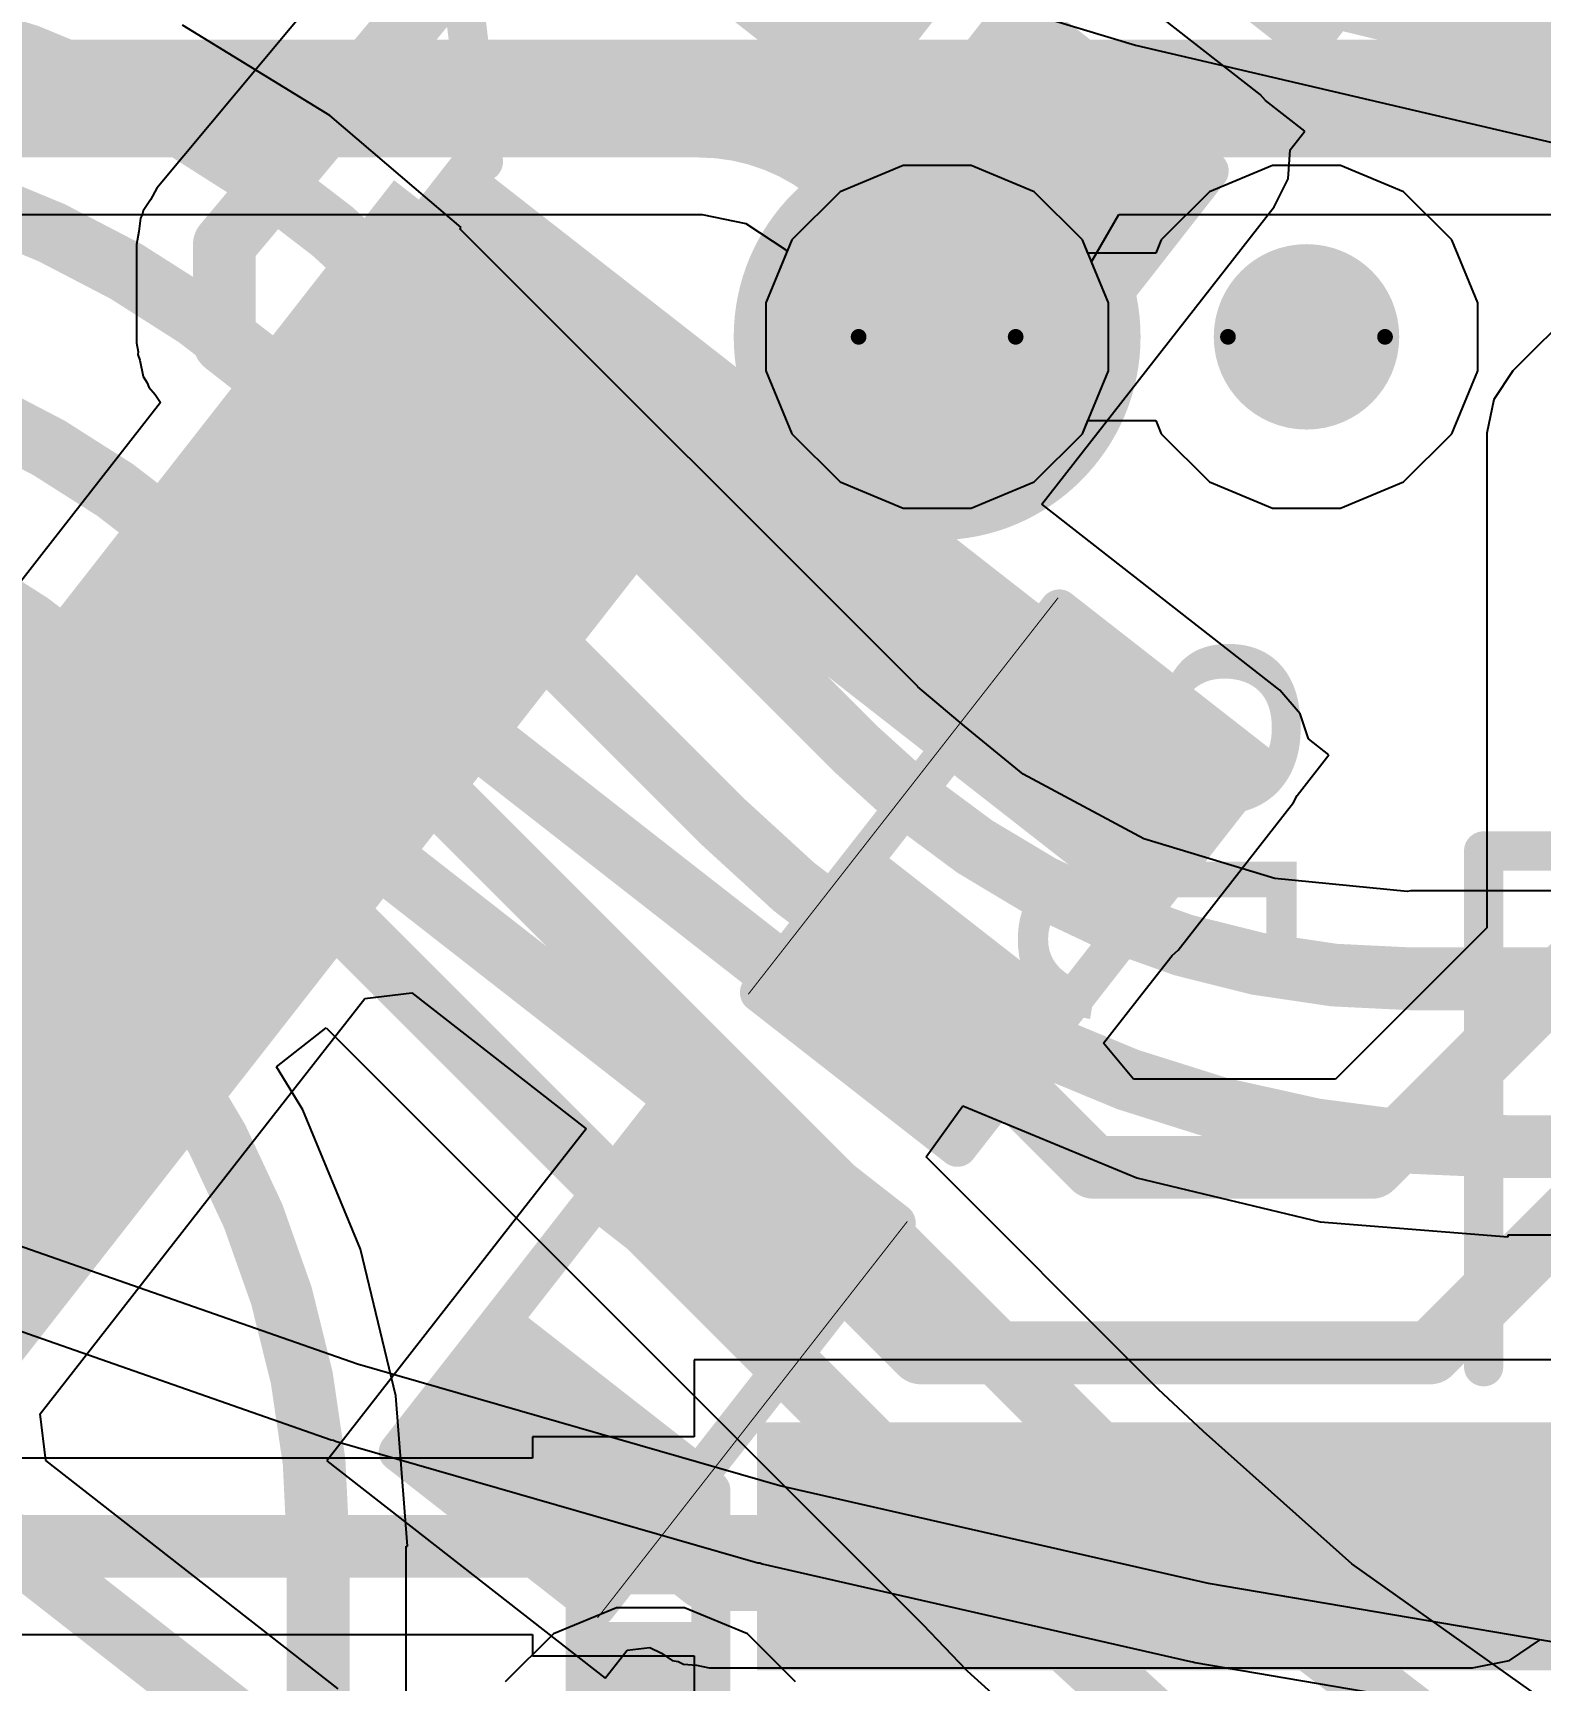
# Model space of a CAD drawing. Header units: inches. Extents: x -30 to 282, y -86 to 78.
# Drawn here: x 1.34 to 6.21, y -70.43 to -65.1 of the extents above; entities that cross this region are included whole.
import ezdxf

# ---------------------------------------------------------------- set-up
doc = ezdxf.new("R2010")
doc.units = ezdxf.units.IN
for name, color, linetype in [('Board Outline', 216, 'Continuous'), ('Bottom Layer', 5, 'Continuous'), ('Bottom Overlay', 54, 'Continuous'), ('Bottom Paste', 16, 'Continuous'), ('Bottom Solder', 6, 'Continuous'), ('Drill Drawing', 1, 'Continuous'), ('GND 01', 76, 'Continuous'), ('GND 02', 16, 'Continuous'), ('PWR', 156, 'Continuous'), ('SIG 01', 90, 'Continuous'), ('Top Layer', 1, 'Continuous'), ('Top Overlay', 2, 'Continuous'), ('Top Paste', 8, 'Continuous'), ('Top Solder', 216, 'Continuous'), ('Via Holes', 16, 'Continuous')]:
    doc.layers.add(name, color=color, linetype=linetype)
doc.styles.add('Arial', font='', dxfattribs={"height": 0.2})
doc.styles.get('Arial').set_extended_font_data('Arial')

# ---------------------------------------------------------------- blocks, each defined once
blk = doc.blocks.new('R___0402_23')
at = {"layer": 'Top Layer'}
for points in [[(-0.6985, -0.31749746), (-0.6985, 0.31750254), (-0.2412999999999999, 0.31750254), (-0.2413, -0.31749746)], [(0.24130254, -0.31750254), (0.24130254, 0.31749746), (0.6985025399999999, 0.31749746), (0.6985025399999999, -0.31750254)]]:
    blk.add_hatch(color=1, dxfattribs=at).paths.add_polyline_path(points)
at = {"layer": 'Top Paste'}
for points in [[(-0.6985, -0.31749746), (-0.6985, 0.31750254), (-0.2412999999999999, 0.31750254), (-0.2413, -0.31749746)], [(0.24130254, -0.31750254), (0.24130254, 0.31749746), (0.6985025399999999, 0.31749746), (0.6985025399999999, -0.31750254)]]:
    blk.add_hatch(color=8, dxfattribs=at).paths.add_polyline_path(points)
at = {"layer": 'Top Solder'}
for points in [[(-0.75350116, -0.3724986199999999), (-0.75350116, 0.3725037), (-0.1862988399999999, 0.3725037), (-0.18629884, -0.3724986199999999)], [(0.18630138, -0.3725037), (0.18630138, 0.3724986199999999), (0.7535037, 0.3724986199999999), (0.7535037, -0.3725037)]]:
    blk.add_hatch(color=216, dxfattribs=at).paths.add_polyline_path(points)
at = {"layer": 'Top Overlay'}
for points, const_width in [([(-0.7874, 0.4063898399999999), (0.78739746, 0.4064)], 0.127), ([(-0.7874, 0.4063898399999999), (-0.78739746, -0.4064)], 0.127), ([(0.78739746, 0.4064), (0.78739746, -0.40639492)], 0.127), ([(-0.78739746, -0.4064), (0.78739746, -0.40639492)], 0.127), ([(-0.81279492, -0.4318), (0.81280508, -0.43180508)], 0.0032258)]:
    blk.add_lwpolyline(points, dxfattribs=dict(at, const_width=const_width))
for points, const_width in [([(-0.8191499999999999, 0.4063898399999999, 1), (-0.7556499999999999, 0.4063898399999999, 1)], 0.0635), ([(-0.8191499999999999, 0.4063898399999999, 1), (-0.7556499999999999, 0.4063898399999999, 1)], 0.0635), ([(0.7556474599999999, 0.4064, 1), (0.8191474599999999, 0.4064, 1)], 0.0635), ([(0.7556474599999999, 0.4064, 1), (0.8191474599999999, 0.4064, 1)], 0.0635), ([(-0.8191474599999999, -0.4064, 1), (-0.7556474599999999, -0.4064, 1)], 0.0635), ([(-0.8191474599999999, -0.4064, 1), (-0.7556474599999999, -0.4064, 1)], 0.0635), ([(0.7556474599999999, -0.40639492, 1), (0.8191474599999999, -0.40639492, 1)], 0.0635), ([(0.7556474599999999, -0.40639492, 1), (0.8191474599999999, -0.40639492, 1)], 0.0635), ([(-0.8136000999999999, -0.4318, 1), (-0.8119897399999999, -0.4318, 1)], 0.0016129), ([(0.8119998999999999, -0.43180508, 1), (0.81361026, -0.43180508, 1)], 0.0016129)]:
    blk.add_lwpolyline(points, format="xyb", close=True, dxfattribs=dict(at, const_width=const_width))
blk = doc.blocks.new('R___0402_24')
at = {"layer": 'Top Layer'}
for points in [[(-0.69849746, -0.3175), (-0.69849746, 0.3175), (-0.24129746, 0.3175), (-0.24129746, -0.3175)], [(0.24129746, -0.3175), (0.24129746, 0.3175), (0.69849746, 0.3175), (0.69849746, -0.3175)]]:
    blk.add_hatch(color=1, dxfattribs=at).paths.add_polyline_path(points)
at = {"layer": 'Top Paste'}
for points in [[(-0.69849746, -0.3175), (-0.69849746, 0.3175), (-0.24129746, 0.3175), (-0.24129746, -0.3175)], [(0.24129746, -0.3175), (0.24129746, 0.3175), (0.69849746, 0.3175), (0.69849746, -0.3175)]]:
    blk.add_hatch(color=8, dxfattribs=at).paths.add_polyline_path(points)
at = {"layer": 'Top Solder'}
for points in [[(-0.7534986199999999, -0.37250116), (-0.7534986199999999, 0.37250116), (-0.1862962999999999, 0.37250116), (-0.1862963, -0.37250116)], [(0.1862962999999999, -0.37250116), (0.1862963, 0.37250116), (0.7534986199999999, 0.37250116), (0.7534986199999999, -0.37250116)]]:
    blk.add_hatch(color=216, dxfattribs=at).paths.add_polyline_path(points)
at = {"layer": 'Top Overlay'}
for points, const_width in [([(0.78739746, 0.4064), (-0.7874, 0.4064)], 0.127), ([(-0.78739746, -0.4064), (-0.7874, 0.4064)], 0.127), ([(0.7874, -0.4064), (0.78739746, 0.4064)], 0.127), ([(0.7874, -0.4064), (-0.78739746, -0.4064)], 0.127), ([(0.8128025399999999, -0.4318), (-0.8128, -0.4318)], 0.0032258)]:
    blk.add_lwpolyline(points, dxfattribs=dict(at, const_width=const_width))
for points, const_width in [([(-0.8191499999999999, 0.4064, 1), (-0.7556499999999999, 0.4064, 1)], 0.0635), ([(-0.8191499999999999, 0.4064, 1), (-0.7556499999999999, 0.4064, 1)], 0.0635), ([(0.7556474599999999, 0.4064, 1), (0.8191474599999999, 0.4064, 1)], 0.0635), ([(0.7556474599999999, 0.4064, 1), (0.8191474599999999, 0.4064, 1)], 0.0635), ([(-0.8191474599999999, -0.4064, 1), (-0.7556474599999999, -0.4064, 1)], 0.0635), ([(-0.8191474599999999, -0.4064, 1), (-0.7556474599999999, -0.4064, 1)], 0.0635), ([(0.7556499999999999, -0.4064, 1), (0.8191499999999999, -0.4064, 1)], 0.0635), ([(0.7556499999999999, -0.4064, 1), (0.8191499999999999, -0.4064, 1)], 0.0635), ([(-0.81360518, -0.4318, 1), (-0.8119948199999999, -0.4318, 1)], 0.0016129), ([(0.81199736, -0.4318, 1), (0.8136077199999999, -0.4318, 1)], 0.0016129)]:
    blk.add_lwpolyline(points, format="xyb", close=True, dxfattribs=dict(at, const_width=const_width))
blk = doc.blocks.new('B6B_ZR_SM4_TF_LF__SN__B_29')
at = {"layer": 'Bottom Layer'}
blk.add_hatch(color=5, dxfattribs=at).paths.add_polyline_path([(3.400056699999999, 3.274948999999999), (4.100055299999999, 3.274948999999999), (4.100055299999999, -0.725043), (3.400056699999999, -0.725043)])
at = {"layer": 'Bottom Paste'}
blk.add_hatch(color=16, dxfattribs=at).paths.add_polyline_path([(3.400056699999999, 3.274948999999999), (4.100055299999999, 3.274948999999999), (4.100055299999999, -0.725043), (3.400056699999999, -0.725043)])
at = {"layer": 'Bottom Solder'}
blk.add_hatch(color=6, dxfattribs=at).paths.add_polyline_path([(3.3492567, 3.325749), (4.1508553, 3.325749), (4.1508553, -0.775843), (3.3492567, -0.775843)])
at = {"layer": 'Bottom Overlay', "const_width": 0.127}
for points in [[(4.3311572, 0.9749281999999999), (6.000013399999999, 0.9749281999999999)], [(6.000013399999999, 0.9749281999999999), (6.000013399999999, 0.1060958)]]:
    blk.add_lwpolyline(points, dxfattribs=at)
at = {"layer": 'Bottom Overlay', "const_width": 0.0635}
for points in [[(4.2994072, 0.9749281999999999, 1), (4.3629072, 0.9749281999999999, 1)], [(5.9682634, 0.9749281999999999, 1), (6.031763399999999, 0.9749281999999999, 1)], [(5.9682634, 0.9749281999999999, 1), (6.031763399999999, 0.9749281999999999, 1)]]:
    blk.add_lwpolyline(points, format="xyb", close=True, dxfattribs=at)
blk = doc.blocks.new('DSN0603_2_B_62')
at = {"layer": 'Bottom Layer'}
for points in [[(-0.30000194, 0.11999976), (-0.10000234, 0.11999976), (-0.10000234, -0.11999976), (-0.30000194, -0.11999976)], [(0.10000234, 0.11999976), (0.30000194, 0.11999976), (0.30000194, -0.11999976), (0.10000234, -0.11999976)]]:
    blk.add_hatch(color=5, dxfattribs=at).paths.add_polyline_path(points)
at = {"layer": 'Bottom Paste'}
for points in [[(-0.30000194, 0.11999976), (-0.10000234, 0.11999976), (-0.10000234, -0.11999976), (-0.30000194, -0.11999976)], [(0.10000234, 0.11999976), (0.30000194, 0.11999976), (0.30000194, -0.11999976), (0.10000234, -0.11999976)]]:
    blk.add_hatch(color=16, dxfattribs=at).paths.add_polyline_path(points)
at = {"layer": 'Bottom Solder'}
for points in [[(-0.3550031, 0.17500092), (-0.04500118, 0.17500092), (-0.04500118, -0.17500092), (-0.3550031, -0.17500092)], [(0.04500118, 0.17500092), (0.3550031, 0.17500092), (0.3550031, -0.17500092), (0.04500118, -0.17500092)]]:
    blk.add_hatch(color=6, dxfattribs=at).paths.add_polyline_path(points)
at = {"layer": 'Bottom Overlay', "const_width": 0.127}
for points in [[(-0.3809999999999999, 0.2032), (0.3809999999999999, 0.2032)], [(-0.3809999999999999, 0.2032), (-0.3809999999999999, -0.2032)], [(0.3809999999999999, 0.2032), (0.3809999999999999, -0.2032)], [(-0.3809999999999999, -0.2032), (0.3809999999999999, -0.2032)]]:
    blk.add_lwpolyline(points, dxfattribs=at)
at = {"layer": 'Bottom Overlay', "const_width": 0.0635}
for points in [[(-0.41275, 0.2032, 1), (-0.34925, 0.2032, 1)], [(-0.41275, 0.2032, 1), (-0.34925, 0.2032, 1)], [(0.34925, 0.2032, 1), (0.41275, 0.2032, 1)], [(0.34925, 0.2032, 1), (0.41275, 0.2032, 1)], [(-0.41275, -0.2032, 1), (-0.34925, -0.2032, 1)], [(-0.41275, -0.2032, 1), (-0.34925, -0.2032, 1)], [(0.34925, -0.2032, 1), (0.41275, -0.2032, 1)], [(0.34925, -0.2032, 1), (0.41275, -0.2032, 1)]]:
    blk.add_lwpolyline(points, format="xyb", close=True, dxfattribs=at)
blk = doc.blocks.new('C___0402_75')
at = {"layer": 'Top Layer'}
for points in [[(-0.69849746, -0.3175), (-0.69849746, 0.3175), (-0.24129746, 0.3175), (-0.24129746, -0.3175)], [(0.24129746, -0.3175), (0.24129746, 0.3175), (0.69849746, 0.3175), (0.69849746, -0.3175)]]:
    blk.add_hatch(color=1, dxfattribs=at).paths.add_polyline_path(points)
at = {"layer": 'Top Paste'}
for points in [[(-0.69849746, -0.3175), (-0.69849746, 0.3175), (-0.24129746, 0.3175), (-0.24129746, -0.3175)], [(0.24129746, -0.3175), (0.24129746, 0.3175), (0.69849746, 0.3175), (0.69849746, -0.3175)]]:
    blk.add_hatch(color=8, dxfattribs=at).paths.add_polyline_path(points)
at = {"layer": 'Top Solder'}
for points in [[(-0.7584973399999999, -0.37749988), (-0.7584973399999999, 0.37749988), (-0.18129758, 0.37749988), (-0.18129758, -0.37749988)], [(0.18129758, -0.37749988), (0.18129758, 0.37749988), (0.7584973399999999, 0.37749988), (0.7584973399999999, -0.37749988)]]:
    blk.add_hatch(color=216, dxfattribs=at).paths.add_polyline_path(points)
at = {"layer": 'Top Overlay', "const_width": 0.127}
for points in [[(-0.27940254, 0.40640254), (-0.7874, 0.4064)], [(-0.78739746, -0.4064), (-0.7874, 0.4064)], [(0.78739746, 0.4064), (0.27940254, 0.40640508)], [(0.7874, -0.4064), (0.78739746, 0.4064)], [(-0.27940254, -0.40640508), (-0.78739746, -0.4064)], [(0.7874, -0.4064), (0.27940254, -0.40640254)]]:
    blk.add_lwpolyline(points, dxfattribs=at)
at = {"layer": 'Top Overlay', "const_width": 0.0635}
for points in [[(-0.8191499999999999, 0.4064, 1), (-0.7556499999999999, 0.4064, 1)], [(-0.8191499999999999, 0.4064, 1), (-0.7556499999999999, 0.4064, 1)], [(-0.31115254, 0.40640254, 1), (-0.24765254, 0.40640254, 1)], [(0.24765254, 0.40640508, 1), (0.31115254, 0.40640508, 1)], [(0.7556474599999999, 0.4064, 1), (0.8191474599999999, 0.4064, 1)], [(0.7556474599999999, 0.4064, 1), (0.8191474599999999, 0.4064, 1)], [(-0.8191474599999999, -0.4064, 1), (-0.7556474599999999, -0.4064, 1)], [(-0.8191474599999999, -0.4064, 1), (-0.7556474599999999, -0.4064, 1)], [(-0.31115254, -0.40640508, 1), (-0.24765254, -0.40640508, 1)], [(0.24765254, -0.40640254, 1), (0.31115254, -0.40640254, 1)], [(0.7556499999999999, -0.4064, 1), (0.8191499999999999, -0.4064, 1)], [(0.7556499999999999, -0.4064, 1), (0.8191499999999999, -0.4064, 1)]]:
    blk.add_lwpolyline(points, format="xyb", close=True, dxfattribs=at)
blk = doc.blocks.new('LQFP_100_86')
at = {"layer": 'Top Layer'}
for points in [[(3.14999878, -7.150002209999999), (3.14999878, -8.35000235), (2.84999938, -8.35000235), (2.84999938, -7.150002209999999)], [(3.64999016, -7.14999967), (3.64999016, -8.34999981), (3.349990759999999, -8.34999981), (3.349990759999999, -7.14999967)], [(4.14999424, -7.15001491), (4.14999424, -8.35001505), (3.84999484, -8.35001505), (3.84999484, -7.15001491)], [(4.65000086, -7.15000475), (4.65000086, -8.35000489), (4.35000146, -8.35000489), (4.35000146, -7.15000475)], [(5.150002399999999, -7.149994589999999), (5.150002399999999, -8.349994729999999), (4.850003, -8.349994729999999), (4.850003, -7.149994589999999)], [(5.6500014, -7.14999967), (5.6500014, -8.34999981), (5.350002, -8.34999981), (5.350002, -7.14999967)], [(6.1500004, -7.149997129999999), (6.1500004, -8.34999727), (5.850001, -8.34999727), (5.850001, -7.149997129999999)]]:
    blk.add_hatch(color=1, dxfattribs=at).paths.add_polyline_path(points)
at = {"layer": 'Top Paste'}
for points in [[(3.14999878, -7.150002209999999), (3.14999878, -8.35000235), (2.84999938, -8.35000235), (2.84999938, -7.150002209999999)], [(3.64999016, -7.14999967), (3.64999016, -8.34999981), (3.349990759999999, -8.34999981), (3.349990759999999, -7.14999967)], [(4.14999424, -7.15001491), (4.14999424, -8.35001505), (3.84999484, -8.35001505), (3.84999484, -7.15001491)], [(4.65000086, -7.15000475), (4.65000086, -8.35000489), (4.35000146, -8.35000489), (4.35000146, -7.15000475)], [(5.150002399999999, -7.149994589999999), (5.150002399999999, -8.349994729999999), (4.850003, -8.349994729999999), (4.850003, -7.149994589999999)], [(5.6500014, -7.14999967), (5.6500014, -8.34999981), (5.350002, -8.34999981), (5.350002, -7.14999967)], [(6.1500004, -7.149997129999999), (6.1500004, -8.34999727), (5.850001, -8.34999727), (5.850001, -7.149997129999999)]]:
    blk.add_hatch(color=8, dxfattribs=at).paths.add_polyline_path(points)
at = {"layer": 'Top Solder'}
for points in [[(2.75158708, -7.04840221), (2.75158708, -8.45160235), (2.24838768, -8.45160235), (2.24838768, -7.04840221)], [(3.25159878, -7.04840221), (3.25159878, -8.45160235), (2.74839938, -8.45160235), (2.74839938, -7.04840221)], [(3.75159016, -7.048399669999999), (3.75159016, -8.45159981), (3.248390759999999, -8.45159981), (3.248390759999999, -7.048399669999999)], [(4.251594239999999, -7.04841491), (4.251594239999999, -8.45161505), (3.74839484, -8.45161505), (3.74839484, -7.04841491)], [(4.75160086, -7.04840475), (4.75160086, -8.45160489), (4.248401459999999, -8.45160489), (4.248401459999999, -7.04840475)], [(5.251602399999999, -7.048394589999999), (5.251602399999999, -8.45159473), (4.748403, -8.45159473), (4.748403, -7.048394589999999)], [(5.7516014, -7.048399669999999), (5.7516014, -8.45159981), (5.248402, -8.45159981), (5.248402, -7.048399669999999)], [(6.2516004, -7.04839713), (6.2516004, -8.45159727), (5.748400999999999, -8.45159727), (5.748400999999999, -7.04839713)]]:
    blk.add_hatch(color=216, dxfattribs=at).paths.add_polyline_path(points)
at = {"layer": 'Top Overlay', "const_width": 0.127}
blk.add_lwpolyline([(7.238999999999999, -6.47700762), (6.47699238, -7.238999999999999)], dxfattribs=at)
at = {"layer": 'Top Overlay', "const_width": 0.0635}
blk.add_lwpolyline([(6.44524238, -7.238999999999999, 1), (6.50874238, -7.238999999999999, 1)], format="xyb", close=True, dxfattribs=at)
blk = doc.blocks.new('C___0402_151')
at = {"layer": 'Top Layer'}
for points in [[(-0.69849746, -0.3175), (-0.69849746, 0.3175), (-0.24129746, 0.3175), (-0.24129746, -0.3175)], [(0.24129746, -0.3175), (0.24129746, 0.3175), (0.69849746, 0.3175), (0.69849746, -0.3175)]]:
    blk.add_hatch(color=1, dxfattribs=at).paths.add_polyline_path(points)
at = {"layer": 'Top Paste'}
for points in [[(-0.69849746, -0.3175), (-0.69849746, 0.3175), (-0.24129746, 0.3175), (-0.24129746, -0.3175)], [(0.24129746, -0.3175), (0.24129746, 0.3175), (0.69849746, 0.3175), (0.69849746, -0.3175)]]:
    blk.add_hatch(color=8, dxfattribs=at).paths.add_polyline_path(points)
at = {"layer": 'Top Solder'}
for points in [[(-0.7584973399999999, -0.37749988), (-0.7584973399999999, 0.37749988), (-0.18129758, 0.37749988), (-0.18129758, -0.37749988)], [(0.18129758, -0.37749988), (0.18129758, 0.37749988), (0.7584973399999999, 0.37749988), (0.7584973399999999, -0.37749988)]]:
    blk.add_hatch(color=216, dxfattribs=at).paths.add_polyline_path(points)
at = {"layer": 'Top Overlay', "const_width": 0.127}
for points in [[(-0.27939746, 0.40639746), (-0.7874, 0.4064203199999999)], [(-0.78739746, -0.4064), (-0.7874, 0.4064203199999999)], [(0.78739746, 0.4064), (0.2794, 0.4064)], [(0.7874, -0.4064203199999999), (0.78739746, 0.4064)], [(-0.2794, -0.4064), (-0.78739746, -0.4064)], [(0.7874, -0.4064203199999999), (0.27939746, -0.40639746)]]:
    blk.add_lwpolyline(points, dxfattribs=at)
at = {"layer": 'Top Overlay', "const_width": 0.0635}
for points in [[(-0.8191499999999999, 0.4064203199999999, 1), (-0.7556499999999999, 0.4064203199999999, 1)], [(-0.8191499999999999, 0.4064203199999999, 1), (-0.7556499999999999, 0.4064203199999999, 1)], [(-0.31114746, 0.40639746, 1), (-0.24764746, 0.40639746, 1)], [(0.24765, 0.4064, 1), (0.31115, 0.4064, 1)], [(0.7556474599999999, 0.4064, 1), (0.8191474599999999, 0.4064, 1)], [(0.7556474599999999, 0.4064, 1), (0.8191474599999999, 0.4064, 1)], [(-0.8191474599999999, -0.4064, 1), (-0.7556474599999999, -0.4064, 1)], [(-0.8191474599999999, -0.4064, 1), (-0.7556474599999999, -0.4064, 1)], [(-0.31115, -0.4064, 1), (-0.24765, -0.4064, 1)], [(0.24764746, -0.40639746, 1), (0.31114746, -0.40639746, 1)], [(0.7556499999999999, -0.4064203199999999, 1), (0.8191499999999999, -0.4064203199999999, 1)], [(0.7556499999999999, -0.4064203199999999, 1), (0.8191499999999999, -0.4064203199999999, 1)]]:
    blk.add_lwpolyline(points, format="xyb", close=True, dxfattribs=at)

msp = doc.modelspace()

# ---------------------------------------------------------------- hatches: boundary and pattern name
at = {"layer": 'Bottom Layer'}
h = msp.add_hatch(color=5, dxfattribs=at)
edge = h.paths.add_edge_path()
edge.add_arc((4.26414946, -66.08686808), 0.2999994, 0, 360)
h = msp.add_hatch(color=5, dxfattribs=at)
edge = h.paths.add_edge_path()
edge.add_arc((5.458909579999999, -66.08686808), 0.2999994, 0, 360)
at = {"layer": 'GND 01'}
h = msp.add_hatch(color=76, dxfattribs=at)
edge = h.paths.add_edge_path()
edge.add_arc((4.26414946, -66.08686808), 0.6579997, 0, 360)
at = {"layer": 'GND 02'}
h = msp.add_hatch(color=16, dxfattribs=at)
edge = h.paths.add_edge_path()
edge.add_arc((4.26414946, -66.08686808), 0.6579997, 0, 360)
at = {"layer": 'PWR'}
h = msp.add_hatch(color=156, dxfattribs=at)
edge = h.paths.add_edge_path()
edge.add_arc((4.26414946, -66.08686808), 0.2999994, 0, 360)
h = msp.add_hatch(color=156, dxfattribs=at)
edge = h.paths.add_edge_path()
edge.add_arc((5.458909579999999, -66.08686808), 0.2999994, 0, 360)
at = {"layer": 'SIG 01'}
h = msp.add_hatch(color=90, dxfattribs=at)
edge = h.paths.add_edge_path()
edge.add_arc((4.26414946, -66.08686808), 0.2999994, 0, 360)
h = msp.add_hatch(color=90, dxfattribs=at)
edge = h.paths.add_edge_path()
edge.add_arc((5.458909579999999, -66.08686808), 0.2999994, 0, 360)
at = {"layer": 'Top Layer'}
for points in [[(3.87110732, -67.14355379999999), (5.15005574, -65.5065746), (4.59316836, -65.07148784), (3.31421994, -66.70846704)], [(4.83996492, -67.9120435), (5.2132484, -67.43426188), (2.71359376, -65.48131938), (2.34031028, -65.95910099999999)]]:
    msp.add_hatch(color=1, dxfattribs=at).paths.add_polyline_path(points)
h = msp.add_hatch(color=1, dxfattribs=at)
edge = h.paths.add_edge_path()
edge.add_arc((4.26414946, -66.08686808), 0.2999994, 0, 360)
h = msp.add_hatch(color=1, dxfattribs=at)
edge = h.paths.add_edge_path()
edge.add_arc((5.458909579999999, -66.08686808), 0.2999994, 0, 360)
at = {"layer": 'Via Holes'}
h = msp.add_hatch(color=7, dxfattribs=at)
edge = h.paths.add_edge_path()
edge.add_arc((4.26414946, -66.08686808), 0.1499997, 0, 360)
h = msp.add_hatch(color=7, dxfattribs=at)
edge = h.paths.add_edge_path()
edge.add_arc((5.458909579999999, -66.08686808), 0.1499997, 0, 360)

# ---------------------------------------------------------------- linework, layer by layer
at = {"layer": 'Board Outline', "const_width": 0.254}
msp.add_lwpolyline([(37.49466466, -16.44645174, -2.5025245443781), (-17.29285086, -16.44645174)], format="xyb", dxfattribs=at)
at = {"layer": 'Bottom Layer'}
for p, q in [((-3.974993319999999, -65.69150945999999), (3.50410272, -65.69150945999999)), ((3.50410272, -65.69150945999999), (3.6453953, -65.71961456)), ((4.76315786, -65.843912), (4.85138476, -65.69150945999999)), ((4.85138476, -65.69150945999999), (8.957190619999999, -65.69150945999999)), ((3.6453953, -65.71961456), (3.77435872, -65.80578406)), ((3.778417639999999, -65.81185719999999), (3.71015006, -65.97667017999999)), ((3.77435872, -65.80578406), (3.778417639999999, -65.81185719999999)), ((4.81814886, -65.97667017999999), (4.76315786, -65.843912)), ((3.71015006, -65.97667017999999), (3.71015006, -66.19706597999999)), ((4.81814886, -66.19706597999999), (4.81814886, -65.97667017999999)), ((3.71015006, -66.19706597999999), (3.79449076, -66.40068254)), ((4.73380816, -66.40068254), (4.81814886, -66.19706597999999)), ((3.79449076, -66.40068254), (3.950334999999999, -66.55652678)), ((4.57796392, -66.55652678), (4.73380816, -66.40068254)), ((3.950334999999999, -66.55652678), (4.153951559999999, -66.64086748)), ((4.37434736, -66.64086748), (4.57796392, -66.55652678)), ((4.153951559999999, -66.64086748), (4.37434736, -66.64086748)), ((7.98590986, -69.39636616), (3.477917859999999, -69.39636616)), ((3.477917859999999, -69.39636616), (3.477917859999999, -69.64636566)), ((3.477917859999999, -69.64636566), (2.95486836, -69.64636566)), ((2.95486836, -69.64636566), (2.95486836, -69.71549175999999)), ((2.95486836, -69.71549175999999), (0.1821561, -69.71549175999999)), ((0.1821561, -70.28523915999999), (2.95486836, -70.28523915999999)), ((2.95486836, -70.28523915999999), (2.95486836, -70.35436526)), ((2.95486836, -70.35436526), (3.477917859999999, -70.35436526)), ((3.477917859999999, -70.35436526), (3.477917859999999, -70.60436476))]:
    msp.add_line(p, q, dxfattribs=at)
for points, const_width in [([(-3.974993319999999, -65.31599332), (3.4932747, -65.31599332)], 0.3809999999999999), ([(3.4932747, -65.31599332), (8.957190619999999, -65.31599332)], 0.3809999999999999), ([(0.1821561, -70.00036546), (3.32886812, -70.00036546)], 0.2032), ([(3.32886812, -70.00036546), (5.73191386, -70.00036546)], 0.2032)]:
    msp.add_lwpolyline(points, dxfattribs=dict(at, const_width=const_width))
for points, const_width in [([(3.3980247, -65.31599332, 1), (3.5885247, -65.31599332, 1)], 0.1905), ([(3.3980247, -65.31599332, 1), (3.5885247, -65.31599332, 1)], 0.1905), ([(3.3980247, -65.31599332, 1), (3.5885247, -65.31599332, 1)], 0.1905), ([(4.16889946, -66.08686808, 1), (4.35939946, -66.08686808, 1)], 0.1905), ([(3.27806812, -70.00036546, 1), (3.37966812, -70.00036546, 1)], 0.1016), ([(3.27806812, -70.00036546, 1), (3.37966812, -70.00036546, 1)], 0.1016), ([(5.68111386, -70.00036546, 1), (5.782713859999999, -70.00036546, 1)], 0.1016)]:
    msp.add_lwpolyline(points, format="xyb", close=True, dxfattribs=dict(at, const_width=const_width))
at = {"layer": 'Bottom Layer', "const_width": 0.3809999999999999}
msp.add_lwpolyline([(3.4932747, -65.31599332, -0.4142135623730951), (4.26414946, -66.08686808)], format="xyb", dxfattribs=at)
at = {"layer": 'Drill Drawing'}
for points, const_width in [([(4.51814946, -66.08686808, 1), (4.010149459999999, -66.08686808, 1)], 0.0508), ([(5.71290958, -66.08686808, 1), (5.20490958, -66.08686808, 1)], 0.0508), ([(3.997449459999999, -66.08686808, 1), (4.02284946, -66.08686808, 1)], 0.0254), ([(4.50544946, -66.08686808, 1), (4.53084946, -66.08686808, 1)], 0.0254), ([(5.19220958, -66.08686808, 1), (5.21760958, -66.08686808, 1)], 0.0254), ([(5.700209579999999, -66.08686808, 1), (5.72560958, -66.08686808, 1)], 0.0254)]:
    msp.add_lwpolyline(points, format="xyb", close=True, dxfattribs=dict(at, const_width=const_width))
at = {"layer": 'PWR'}
for p, q in [((4.153951559999999, -65.53286867999999), (3.950334999999999, -65.61720938)), ((4.37434736, -65.53286867999999), (4.153951559999999, -65.53286867999999)), ((4.57796392, -65.61720938), (4.37434736, -65.53286867999999)), ((5.348711679999999, -65.53286867999999), (5.14509512, -65.61720938)), ((5.56910748, -65.53286867999999), (5.348711679999999, -65.53286867999999)), ((5.772724039999999, -65.61720938), (5.56910748, -65.53286867999999)), ((3.950334999999999, -65.61720938), (3.79449076, -65.77305362)), ((4.73380816, -65.77305362), (4.57796392, -65.61720938)), ((5.14509512, -65.61720938), (4.989250879999999, -65.77305362)), ((5.92856828, -65.77305362), (5.772724039999999, -65.61720938)), ((3.79449076, -65.77305362), (3.71015006, -65.97667017999999)), ((4.751557679999999, -65.81590596), (4.73380816, -65.77305362)), ((4.97150136, -65.81590596), (4.751557679999999, -65.81590596)), ((4.989250879999999, -65.77305362), (4.97150136, -65.81590596)), ((6.01290898, -65.97667017999999), (5.92856828, -65.77305362)), ((3.71015006, -65.97667017999999), (3.71015006, -66.19706597999999)), ((6.01290898, -66.19706597999999), (6.01290898, -65.97667017999999)), ((3.71015006, -66.19706597999999), (3.79449076, -66.40068254)), ((5.92856828, -66.40068254), (6.01290898, -66.19706597999999)), ((3.79449076, -66.40068254), (3.950334999999999, -66.55652678)), ((4.57796392, -66.55652678), (4.73380816, -66.40068254)), ((4.73380816, -66.40068254), (4.751557679999999, -66.3578302)), ((4.751557679999999, -66.3578302), (4.97150136, -66.3578302)), ((4.97150136, -66.3578302), (4.989250879999999, -66.40068254)), ((4.989250879999999, -66.40068254), (5.14509512, -66.55652678)), ((5.772724039999999, -66.55652678), (5.92856828, -66.40068254)), ((3.950334999999999, -66.55652678), (4.153951559999999, -66.64086748)), ((4.37434736, -66.64086748), (4.57796392, -66.55652678)), ((5.14509512, -66.55652678), (5.348711679999999, -66.64086748)), ((5.56910748, -66.64086748), (5.772724039999999, -66.55652678)), ((4.153951559999999, -66.64086748), (4.37434736, -66.64086748)), ((5.348711679999999, -66.64086748), (5.56910748, -66.64086748)), ((2.38930434, -69.41083908), (1.04733598, -68.94126419999999)), ((0.96180148, -69.18570618), (2.30376984, -69.65528106000001)), ((3.75548906, -69.80442986), (2.38930434, -69.41083908)), ((2.30376984, -69.65528106000001), (2.31106472, -69.65630976)), ((2.31106472, -69.65630976), (2.3176103, -69.65969304)), ((2.3176103, -69.65969304), (3.68379502, -70.05328381999999)), ((5.141595, -70.12079956), (3.75548906, -69.80442986)), ((3.68379502, -70.05328381999999), (3.69113308, -70.05390358)), ((3.69113308, -70.05390358), (3.697861539999999, -70.05691348)), ((3.697861539999999, -70.05691348), (5.08396748, -70.37328317999999)), ((6.54325844, -70.3589525), (5.141595, -70.12079956)), ((3.22644008, -70.19885376), (3.02282352, -70.28319446)), ((3.44683588, -70.19885376), (3.22644008, -70.19885376)), ((3.65045244, -70.28319446), (3.44683588, -70.19885376)), ((3.02282352, -70.28319446), (2.86697928, -70.4390387)), ((3.80629668, -70.4390387), (3.65045244, -70.28319446)), ((5.08396748, -70.37328317999999), (5.09133602, -70.37348892)), ((5.09133602, -70.37348892), (5.09821434, -70.37611528)), ((5.09821434, -70.37611528), (6.499877779999999, -70.61426822))]:
    msp.add_line(p, q, dxfattribs=at)
at = {"layer": 'SIG 01'}
for p, q in [((3.58056434, -64.74167392), (4.9054004, -65.14356034)), ((2.29933246, -65.37017913999999), (1.82257954, -65.07802579999999)), ((4.9054004, -65.14356034), (6.2536832, -65.45793614)), ((2.57273044, -65.60368134), (2.29933246, -65.37017913999999)), ((4.153951559999999, -65.53286867999999), (3.950334999999999, -65.61720938)), ((4.37434736, -65.53286867999999), (4.153951559999999, -65.53286867999999)), ((4.57796392, -65.61720938), (4.37434736, -65.53286867999999)), ((2.72452084, -65.73331277999999), (2.57273044, -65.60368134)), ((3.950334999999999, -65.61720938), (3.79449076, -65.77305362)), ((4.73380816, -65.77305362), (4.57796392, -65.61720938)), ((2.72062956, -65.73721422), (2.72452084, -65.73332548)), ((4.202170919999999, -67.21875811999999), (2.72062956, -65.73721422)), ((2.72452084, -65.73332548), (2.72452084, -65.73331277999999)), ((3.79449076, -65.77305362), (3.71015006, -65.97667017999999)), ((4.81814886, -65.97667017999999), (4.73380816, -65.77305362)), ((3.71015006, -65.97667017999999), (3.71015006, -66.19706597999999)), ((4.81814886, -66.19706597999999), (4.81814886, -65.97667017999999)), ((3.71015006, -66.19706597999999), (3.79449076, -66.40068254)), ((4.73380816, -66.40068254), (4.81814886, -66.19706597999999)), ((3.79449076, -66.40068254), (3.950334999999999, -66.55652678)), ((4.57796392, -66.55652678), (4.73380816, -66.40068254)), ((3.950334999999999, -66.55652678), (4.153951559999999, -66.64086748)), ((4.37434736, -66.64086748), (4.57796392, -66.55652678)), ((4.153951559999999, -66.64086748), (4.37434736, -66.64086748)), ((4.20218362, -67.21876574), (4.202170919999999, -67.21875811999999)), ((4.3523789, -67.34672839999999), (4.20218362, -67.21876574)), ((4.54188576, -67.50225513999999), (4.3523789, -67.34672839999999)), ((4.932400599999999, -67.71098726), (4.54188576, -67.50225513999999)), ((5.35613102, -67.83952649999999), (4.932400599999999, -67.71098726)), ((5.78452234, -67.88171844), (5.35613102, -67.83952649999999)), ((5.796795619999999, -67.8792775), (5.78452234, -67.88171844)), ((21.67741156, -67.8792775), (5.796795619999999, -67.8792775)), ((2.12703918, -68.4493551), (2.28772974, -68.32267514)), ((2.28772974, -68.32267514), (4.21804592, -70.25299131999999)), ((2.21199202, -68.58798576), (2.12703918, -68.4493551)), ((2.3988014, -69.03898308), (2.21199202, -68.58798576)), ((4.2281221, -68.740274), (4.34715666, -68.57489713999999)), ((4.34715666, -68.57489713999999), (4.91048294, -68.80823424)), ((4.97846096, -69.49061286), (4.2281221, -68.740274)), ((4.91048294, -68.80823424), (5.50337736, -68.95057584)), ((5.50337736, -68.95057584), (6.111245079999999, -68.99841928)), ((6.111245079999999, -68.9919118), (6.111255239999999, -68.99190926)), ((6.111245079999999, -68.99841928), (6.111245079999999, -68.9919118)), ((6.111255239999999, -68.99190926), (11.15130104, -68.99190926)), ((2.5127585, -69.5136532), (2.3988014, -69.03898308)), ((4.97884704, -69.49118944), (4.97846096, -69.49061286)), ((4.979423619999999, -69.49157552), (4.97884704, -69.49118944)), ((4.97952268, -69.49167458), (4.979423619999999, -69.49157552)), ((5.12595622, -69.62871773999998), (4.97952268, -69.49167458)), ((2.55105916, -70.00030449999998), (2.5127585, -69.5136532)), ((5.60558442, -70.05734274), (5.12595622, -69.62871773999998)), ((2.54694182, -72.51302236), (2.54694182, -70.00030449999998)), ((2.54694182, -70.00030449999998), (2.55105916, -70.00030449999998)), ((6.29393204, -70.54575172), (5.60558442, -70.05734274)), ((4.21804592, -70.25299131999999), (4.35851808, -70.3998846)), ((4.35851808, -70.3998846), (4.361426379999999, -70.40309515999999)), ((4.361426379999999, -70.40309515999999), (4.50743828, -70.53542915999999))]:
    msp.add_line(p, q, dxfattribs=at)
at = {"layer": 'SIG 01', "const_width": 0.2032}
for points in [[(49.19426788, -40.37721668, -0.5471661038617852), (-1.84699656, -82.82278837999999)], [(48.77376072, -41.34143116, -0.5337938229624347), (-1.01389434, -82.52861573999999)], [(22.4264728, -60.79750095999999, -0.2695801857267519), (2.92609524, -63.6187958)], [(13.4897622, -65.34085992, -0.1302079324157217), (2.86724344, -64.17387724)], [(0.20487386, -64.9800326, -0.1989124509226839), (2.51918216, -65.93865145999999)], [(0.0846582, -65.45843144, -0.1989124552359882), (2.28536754, -66.3699968)], [(-0.05720334, -66.05819147999999, -0.1989125284531155), (1.99194166, -66.90697566)], [(-0.11487404, -66.559811, -0.1989685973326334), (1.66650924, -67.2985827)], [(-0.7835137999999999, -67.18727736, -0.437649405414759), (2.26206812, -70.00030449999998)], [(5.796795619999999, -68.1641512, -0.198912367379658), (4.00074384, -67.42020297999998)], [(6.11124254, -68.70703809999999, -0.1989125510356129), (3.56964742, -67.65427668)], [(10.29822426, -71.97962489999999, -0.1989124416801706), (4.778082899999999, -69.69311182)], [(10.36333462, -72.59835874, -0.1991356644093067), (4.563267479999999, -70.19534602)]]:
    msp.add_lwpolyline(points, format="xyb", dxfattribs=at)
at = {"layer": 'SIG 01', "const_width": 0.1016}
for points in [[(2.46838216, -65.93865145999999, 1), (2.56998216, -65.93865145999999, 1)], [(2.46838724, -65.93864638, 1), (2.56998724, -65.93864638, 1)], [(2.23456754, -66.3699968, 1), (2.33616754, -66.3699968, 1)], [(2.23457008, -66.36999426, 1), (2.33617008, -66.36999426, 1)], [(1.94114166, -66.90697566, 1), (2.04274166, -66.90697566, 1)], [(1.94114674, -66.90697057999999, 1), (2.04274674, -66.90697057999999, 1)], [(1.61570924, -67.2985827, 1), (1.71730924, -67.2985827, 1)], [(1.61570924, -67.2985827, 1), (1.71730924, -67.2985827, 1)], [(3.94994384, -67.42020297999998, 1), (4.05154384, -67.42020297999998, 1)], [(3.94994384, -67.42020297999998, 1), (4.05154384, -67.42020297999998, 1)], [(3.51884742, -67.65427668, 1), (3.62044742, -67.65427668, 1)], [(3.51884996, -67.65427414, 1), (3.62044996, -67.65427414, 1)], [(5.74599562, -68.1641512, 1), (5.847595619999999, -68.1641512, 1)], [(5.74599562, -68.1641512, 1), (5.847595619999999, -68.1641512, 1)], [(6.060442539999999, -68.70703556, 1), (6.16204254, -68.70703556, 1)], [(6.060442539999999, -68.70703809999999, 1), (6.16204254, -68.70703809999999, 1)], [(4.72622372, -69.69204755999999, 1), (4.82782372, -69.69204755999999, 1)], [(4.72622372, -69.69204755999999, 1), (4.82782372, -69.69204755999999, 1)], [(4.72728036, -69.69311436, 1), (4.828880359999999, -69.69311436, 1)], [(4.7272829, -69.69311182, 1), (4.828882899999999, -69.69311182, 1)], [(2.21126812, -70.00030449999998, 1), (2.31286812, -70.00030449999998, 1)], [(2.21126812, -70.00030449999998, 1), (2.31286812, -70.00030449999998, 1)], [(4.5114083, -70.19428176, 1), (4.6130083, -70.19428176, 1)], [(4.5114083, -70.19428176, 1), (4.6130083, -70.19428176, 1)], [(4.51246494, -70.19534856, 1), (4.61406494, -70.19534856, 1)], [(4.51246748, -70.19534602, 1), (4.614067479999999, -70.19534602, 1)]]:
    msp.add_lwpolyline(points, format="xyb", close=True, dxfattribs=at)
at = {"layer": 'SIG 01', "const_width": 0.2032}
for points in [[(2.519187239999999, -65.93864638), (4.00074384, -67.42020297999998)], [(2.28537008, -66.36999426), (3.56964996, -67.65427414)], [(1.99194674, -66.90697057999999), (4.77702372, -69.69204755999999)], [(1.66650924, -67.2985827), (4.5622083, -70.19428176)], [(5.796795619999999, -68.1641512), (26.24729828, -68.1641512)], [(6.11124254, -68.70703556), (26.47643676, -68.70703556)], [(4.77702372, -69.69204755999999), (4.77808036, -69.69311436)], [(2.26206812, -72.51302236), (2.26206812, -70.00030449999998)], [(4.5622083, -70.19428176), (4.56326494, -70.19534856)]]:
    msp.add_lwpolyline(points, dxfattribs=at)
at = {"layer": 'Top Layer'}
for p, q in [((2.3950803, -64.821308), (1.74003716, -65.60539838)), ((5.30949916, -65.3024983), (4.752614319999999, -64.867409)), ((5.326125999999999, -65.32179722), (5.30949916, -65.3024983)), ((5.45378386, -65.42153286), (5.326125999999999, -65.32179722)), ((5.40658558, -65.48194167999999), (5.45378386, -65.42153286)), ((5.39961328, -65.57578451999998), (5.40658558, -65.48194167999999)), ((6.83852328, -65.48480172), (6.12610154, -66.19722091999999)), ((5.35413204, -65.66601802), (5.39961328, -65.57578451999998)), ((1.71940728, -65.64319358), (1.69546778, -65.67902282)), ((1.74003716, -65.60539838), (1.71940728, -65.64319358)), ((1.68678352, -65.70296486), (1.68218612, -65.74579434)), ((1.69295318, -65.69165932), (1.68678352, -65.70296486)), ((1.69546778, -65.67902282), (1.69295318, -65.69165932)), ((4.60231236, -66.62829955999999), (5.354126959999999, -65.66602309999999)), ((5.354126959999999, -65.66602309999999), (5.35413204, -65.66601802)), ((1.68218612, -65.74579434), (1.6737838, -65.78803961999999)), ((1.6737838, -65.78803961999999), (1.6737838, -66.10603746)), ((1.6737838, -66.10603746), (1.67378126, -66.10605016)), ((1.67378126, -66.10605016), (1.67956484, -66.13512808)), ((1.67956484, -66.13512808), (1.67892222, -66.14378185999999)), ((1.67892222, -66.14378185999999), (1.6848836, -66.1618565)), ((1.6848836, -66.1618565), (1.69546778, -66.21506696)), ((1.69546778, -66.21506696), (1.70921426, -66.23563842)), ((1.70921426, -66.23563842), (1.71373292, -66.24934425999999)), ((6.12610154, -66.19722091999999), (6.06434906, -66.28964136)), ((1.71373292, -66.24934425999999), (1.7343882, -66.27331677999999)), ((1.7343882, -66.27331677999999), (1.75195484, -66.29960578000001)), ((6.06434906, -66.28964136), (6.042662539999999, -66.39865816)), ((1.75195484, -66.29960578000001), (1.36811512, -66.79089765999998)), ((6.042662539999999, -66.39865816), (6.04266508, -66.39867086)), ((6.04266508, -66.39867086), (6.04266508, -67.99909692)), ((5.372689279999999, -67.23018304), (4.60231236, -66.62829955999999)), ((1.36812274, -66.79090273999999), (1.06028998, -67.18491008)), ((1.36811512, -66.79089765999998), (1.36812274, -66.79090273999999)), ((5.43865054, -67.30673356), (5.372689279999999, -67.23018304)), ((5.465409439999999, -67.38788148), (5.43865054, -67.30673356)), ((5.531482459999999, -67.43950444), (5.465409439999999, -67.38788148)), ((5.42880296, -67.57092912), (5.531482459999999, -67.43950444)), ((5.4173247, -67.59370022), (5.42880296, -67.57092912)), ((5.04404122, -68.07148438), (5.4173247, -67.59370022)), ((6.04266508, -67.99909692), (5.55252128, -68.48923818)), ((4.93724692, -68.20009219999999), (5.0247169, -68.08813662)), ((5.0247169, -68.08813662), (5.04404122, -68.07148438)), ((2.41320828, -68.22751912), (2.56447544, -68.20894664)), ((2.56447544, -68.20894664), (3.1284672, -68.64959345999999)), ((4.8023653, -68.37273092), (4.937244379999999, -68.20008966)), ((4.937244379999999, -68.20008966), (4.93724692, -68.20009219999999)), ((2.0983829, -68.63047741999999), (2.41320828, -68.22751912)), ((4.898898, -68.48923818), (4.8023653, -68.37273092)), ((5.55252128, -68.48923818), (4.898898, -68.48923818)), ((1.36292082, -69.5718065), (2.09837274, -68.6304698)), ((2.09837274, -68.6304698), (2.0983829, -68.63047741999999)), ((3.1284672, -68.64959345999999), (2.88388298, -68.96264846)), ((2.8838779, -68.96264338), (2.28964236, -69.72323114)), ((2.88388298, -68.96264846), (2.8838779, -68.96264338)), ((1.38149584, -69.72307112), (1.36292082, -69.5718065)), ((2.3262336, -70.46113924), (1.38149584, -69.72307112)), ((2.28964236, -69.72323114), (3.190339059999999, -70.42693306)), ((3.190339059999999, -70.42693306), (3.2611822, -70.33626014)), ((3.2611822, -70.33626014), (3.33506572, -70.32718725999999)), ((3.33506572, -70.32718725999999), (3.37255358, -70.34608485999999)), ((3.37255358, -70.34608485999999), (3.40746842, -70.36941476)), ((6.11507286, -70.36941476), (6.21589308, -70.30204634)), ((3.40746842, -70.36941476), (3.42624918, -70.37315109999999)), ((3.42624918, -70.37315109999999), (3.44334338, -70.38176677999999)), ((3.44334338, -70.38176677999999), (3.48521274, -70.38487828)), ((3.48521274, -70.38487828), (3.5263963, -70.39306977999999)), ((3.5263963, -70.39306977999999), (5.99614498, -70.39306977999999)), ((5.99614498, -70.39306977999999), (6.11507286, -70.36941476))]:
    msp.add_line(p, q, dxfattribs=at)
for points, const_width in [([(1.9586575, -65.78803961999999), (2.9695902, -64.5779506)], 0.2032), ([(1.9586575, -66.10605016), (1.9586575, -65.78803961999999)], 0.2032), ([(1.9586575, -66.10605016), (1.96167502, -66.10906768)], 0.2032), ([(1.96167502, -66.10906768), (2.20410532, -66.29847801999999)], 0.2032), ([(2.20410532, -66.29847801999999), (2.59763514, -66.60431688)], 0.2032), ([(2.28980238, -66.9983166), (2.6825448, -67.30516638)], 0.2032), ([(2.6825448, -67.30516638), (3.83876804, -68.20851483999999)], 0.2032), ([(1.98197724, -67.39232901999999), (2.37471966, -67.6991788)], 0.2032), ([(2.37471966, -67.6991788), (3.17978028, -68.3281717)], 0.2032), ([(5.67052206, -68.77411187999999), (6.327538779999999, -68.11709515999999)], 0.2032), ([(3.83876804, -68.20851483999999), (4.20541958, -68.20851483999999)], 0.2032), ([(4.20541958, -68.20851483999999), (4.20542212, -68.20851483999999)], 0.2032), ([(4.20542212, -68.20851483999999), (4.77101916, -68.77411187999999)], 0.2032), ([(3.17978028, -68.3281717), (3.41903812, -68.515103)], 0.2032), ([(5.859165319999999, -69.37442056), (6.78705526, -68.44653062)], 0.2032), ([(3.41903812, -68.515103), (3.45767406, -68.55373893999999)], 0.2032), ([(3.45767406, -68.55373893999999), (3.5237674, -68.72122146)], 0.2032), ([(3.5237674, -68.72122146), (3.61571286, -68.95421819999999)], 0.2032), ([(4.77101916, -68.77411187999999), (5.67052206, -68.77411187999999)], 0.2032), ([(3.61571286, -68.95421819999999), (3.791262419999999, -68.95421819999999)], 0.2032), ([(3.791262419999999, -68.95421819999999), (4.21146478, -69.37442056)], 0.2032), ([(5.99614498, -70.08229824), (7.11532486, -68.96311836)], 0.254), ([(4.21146478, -69.37442056), (5.859165319999999, -69.37442056)], 0.2032), ([(0.8209432399999999, -69.64664506), (2.23689672, -70.75284807999999)], 0.2032), ([(3.03710848, -69.69478822), (3.16466982, -69.7996826)], 0.254), ([(3.16466982, -69.7996826), (3.5263963, -70.08229824)], 0.254), ([(3.5263963, -70.08229824), (5.99614498, -70.08229824)], 0.254)]:
    msp.add_lwpolyline(points, dxfattribs=dict(at, const_width=const_width))
for points, const_width in [([(1.9078575, -65.78803961999999, 1), (2.0094575, -65.78803961999999, 1)], 0.1016), ([(1.9078575, -65.78803961999999, 1), (2.0094575, -65.78803961999999, 1)], 0.1016), ([(1.9078575, -66.10605016, 1), (2.0094575, -66.10605016, 1)], 0.1016), ([(1.9078575, -66.10605016, 1), (2.0094575, -66.10605016, 1)], 0.1016), ([(1.91087502, -66.10906768, 1), (2.01247502, -66.10906768, 1)], 0.1016), ([(1.91087502, -66.10906768, 1), (2.01247502, -66.10906768, 1)], 0.1016), ([(2.15330532, -66.29847801999999, 1), (2.25490532, -66.29847801999999, 1)], 0.1016), ([(2.15330532, -66.29847801999999, 1), (2.25490532, -66.29847801999999, 1)], 0.1016), ([(2.54683514, -66.60431688, 1), (2.64843514, -66.60431688, 1)], 0.1016), ([(2.23900238, -66.9983166, 1), (2.34060238, -66.9983166, 1)], 0.1016), ([(2.6317448, -67.30516638, 1), (2.7333448, -67.30516638, 1)], 0.1016), ([(2.6317448, -67.30516638, 1), (2.7333448, -67.30516638, 1)], 0.1016), ([(1.93117724, -67.39232901999999, 1), (2.03277724, -67.39232901999999, 1)], 0.1016), ([(2.32391966, -67.6991788, 1), (2.42551966, -67.6991788, 1)], 0.1016), ([(2.32391966, -67.6991788, 1), (2.42551966, -67.6991788, 1)], 0.1016), ([(3.78796804, -68.20851483999999, 1), (3.88956804, -68.20851483999999, 1)], 0.1016), ([(3.78796804, -68.20851483999999, 1), (3.88956804, -68.20851483999999, 1)], 0.1016), ([(4.15461958, -68.20851483999999, 1), (4.25621958, -68.20851483999999, 1)], 0.1016), ([(4.15461958, -68.20851483999999, 1), (4.25621958, -68.20851483999999, 1)], 0.1016), ([(4.15462212, -68.20851483999999, 1), (4.256222119999999, -68.20851483999999, 1)], 0.1016), ([(4.15462212, -68.20851483999999, 1), (4.256222119999999, -68.20851483999999, 1)], 0.1016), ([(3.12898028, -68.3281717, 1), (3.23058028, -68.3281717, 1)], 0.1016), ([(3.12898028, -68.3281717, 1), (3.23058028, -68.3281717, 1)], 0.1016), ([(3.36823812, -68.515103, 1), (3.46983812, -68.515103, 1)], 0.1016), ([(3.36823812, -68.515103, 1), (3.46983812, -68.515103, 1)], 0.1016), ([(3.40687406, -68.55373893999999, 1), (3.50847406, -68.55373893999999, 1)], 0.1016), ([(3.40687406, -68.55373893999999, 1), (3.50847406, -68.55373893999999, 1)], 0.1016), ([(3.472967399999999, -68.72122146, 1), (3.5745674, -68.72122146, 1)], 0.1016), ([(3.472967399999999, -68.72122146, 1), (3.5745674, -68.72122146, 1)], 0.1016), ([(4.72021916, -68.77411187999999, 1), (4.82181916, -68.77411187999999, 1)], 0.1016), ([(4.72021916, -68.77411187999999, 1), (4.82181916, -68.77411187999999, 1)], 0.1016), ([(5.61972206, -68.77411187999999, 1), (5.721322059999999, -68.77411187999999, 1)], 0.1016), ([(5.61972206, -68.77411187999999, 1), (5.721322059999999, -68.77411187999999, 1)], 0.1016), ([(3.56491286, -68.95421819999999, 1), (3.66651286, -68.95421819999999, 1)], 0.1016), ([(3.56491286, -68.95421819999999, 1), (3.66651286, -68.95421819999999, 1)], 0.1016), ([(3.74046242, -68.95421819999999, 1), (3.84206242, -68.95421819999999, 1)], 0.1016), ([(3.74046242, -68.95421819999999, 1), (3.84206242, -68.95421819999999, 1)], 0.1016), ([(4.160664779999999, -69.37442056, 1), (4.26226478, -69.37442056, 1)], 0.1016), ([(4.160664779999999, -69.37442056, 1), (4.26226478, -69.37442056, 1)], 0.1016), ([(5.80836532, -69.37442056, 1), (5.90996532, -69.37442056, 1)], 0.1016), ([(5.80836532, -69.37442056, 1), (5.90996532, -69.37442056, 1)], 0.1016), ([(2.97360848, -69.69478822, 1), (3.10060848, -69.69478822, 1)], 0.127), ([(3.10116982, -69.7996826, 1), (3.22816982, -69.7996826, 1)], 0.127), ([(3.10116982, -69.7996826, 1), (3.22816982, -69.7996826, 1)], 0.127), ([(3.4628963, -70.08229824, 1), (3.5898963, -70.08229824, 1)], 0.127), ([(3.4628963, -70.08229824, 1), (3.5898963, -70.08229824, 1)], 0.127), ([(5.932644979999999, -70.08229824, 1), (6.05964498, -70.08229824, 1)], 0.127), ([(5.932644979999999, -70.08229824, 1), (6.05964498, -70.08229824, 1)], 0.127)]:
    msp.add_lwpolyline(points, format="xyb", close=True, dxfattribs=dict(at, const_width=const_width))

# ---------------------------------------------------------------- block references
for name, p, rotation in [('LQFP_100_86', (-6.89558692, -66.167), 52.00000000000001), ('C___0402_151', (4.1604057, -64.41803981999999), 232), ('C___0402_75', (4.99561612, -65.07969204), 232), ('R___0402_24', (4.494717959999999, -67.83823109999999), 232), ('B6B_ZR_SM4_TF_LF__SN__B_29', (7.00686686, -73.75042146), 90), ('R___0402_23', (3.3264094, -69.32450448), 52.00000000000001), ('DSN0603_2_B_62', (3.32886812, -70.20036759999999), 90)]:
    msp.add_blockref(name, p, dxfattribs=dict(rotation=rotation))

# ---------------------------------------------------------------- texts
at = {"layer": 'Bottom Overlay', "style": 'Arial', "text_generation_flag": 2}
msp.add_text('J3', height=0.889, rotation=270, dxfattribs=at).set_placement((4.537915739999999, -68.31369115999999))

doc.saveas('drawing.dxf')
